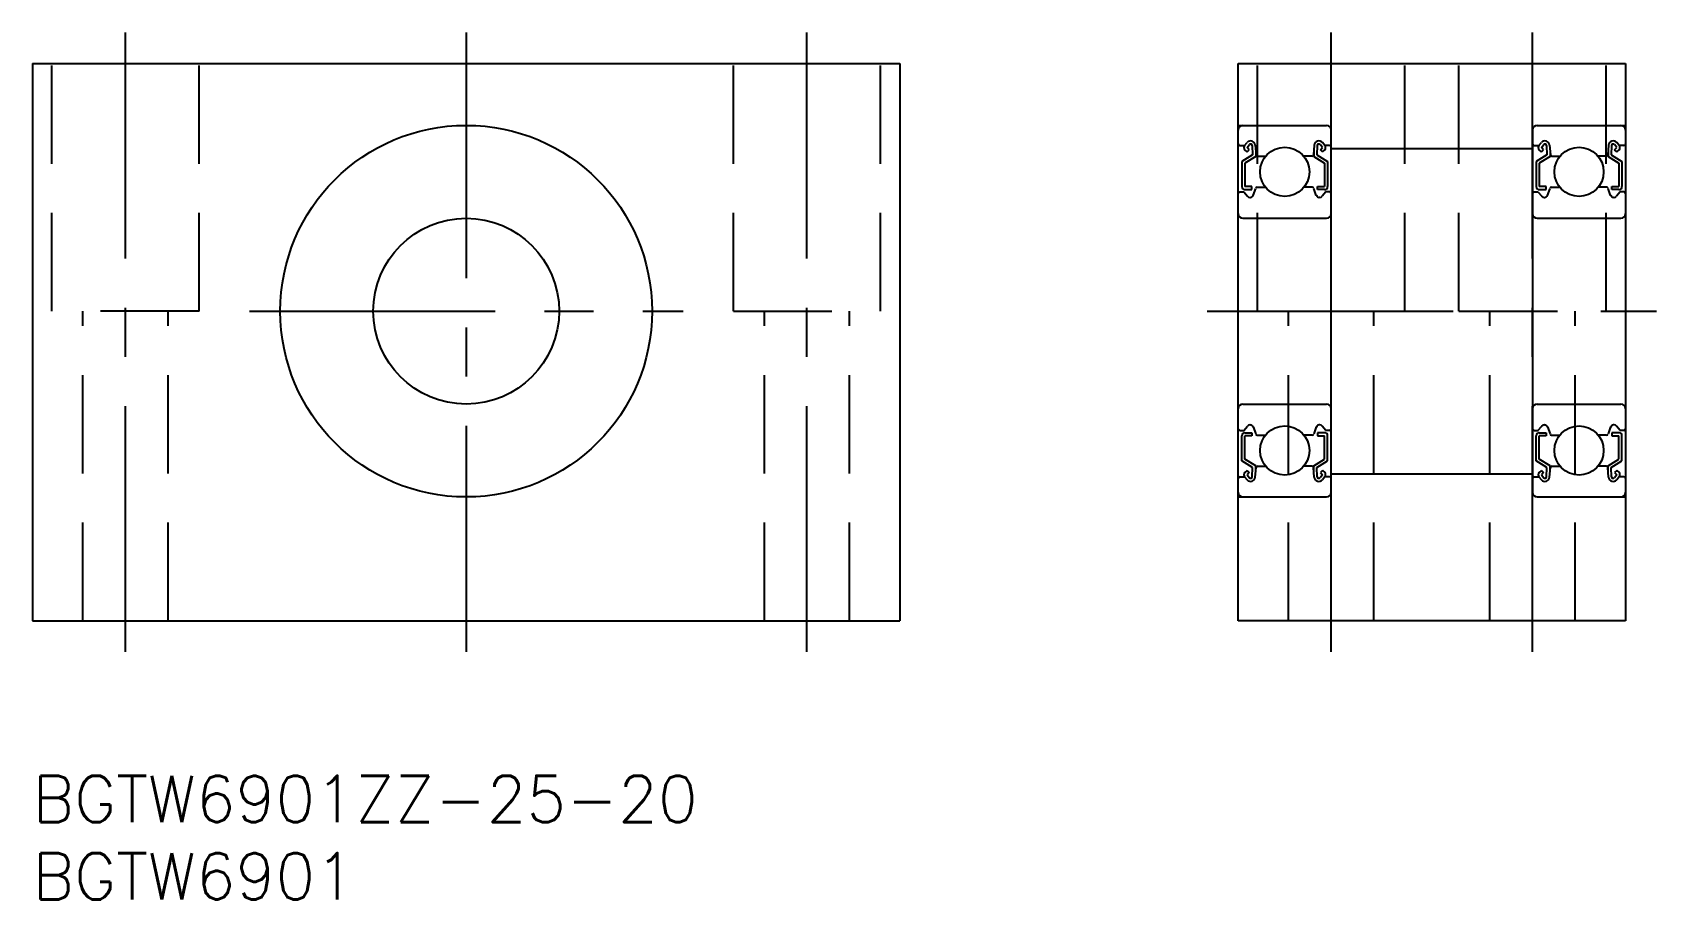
# Model space of a CAD drawing. Extents: x 0 to 105, y -8 to 48.
import ezdxf

# ---------------------------------------------------------------- set-up
doc = ezdxf.new("R2010")
doc.units = 0
doc.header["$LTSCALE"] = 0.5
doc.linetypes.add('CENTER', pattern=[50.8, 31.75, -6.35, 6.35, -6.35])
doc.linetypes.add('DASHED', pattern=[19.05, 12.7, -6.35])
for name, color, linetype in [('MSM_CENTER', 1, 'CENTER'), ('MSM_CONTINUOUS', 7, 'CONTINUOUS'), ('MSM_DASHED', 4, 'DASHED'), ('MSM_PART_NUMBER', 7, 'CONTINUOUS')]:
    doc.layers.add(name, color=color, linetype=linetype)
doc.styles.get("Standard").update_dxf_attribs({"font": 'txt.shx', "height": 3, "bigfont": 'bigfont.shx'})

# ---------------------------------------------------------------- blocks, each defined once
blk = doc.blocks.new('*U2')
at = {"layer": 'MSM_PART_NUMBER'}
blk.add_text('BGTW6901ZZ-25-20', height=3, dxfattribs=at).set_placement((0, -3))
blk = doc.blocks.new('*U3')
at = {"layer": 'MSM_PART_NUMBER'}
blk.add_text('BGTW6901', height=3, dxfattribs=at).set_placement((0, -8))

msp = doc.modelspace()

# ---------------------------------------------------------------- linework, layer by layer
at = {"layer": 'MSM_CENTER'}
for p, q in [((6, 8), (6, 48)), ((28, 48), (28, 8)), ((50, 8), (50, 48)), ((83.84, 8), (83.84, 48)), ((96.84, 8), (96.84, 48)), ((14, 30), (42, 30)), ((75.84, 30), (104.84, 30))]:
    msp.add_line(p, q, dxfattribs=at)
at = {"layer": 'MSM_CONTINUOUS'}
for p, q in [((0, 46), (0, 10)), ((0, 46), (56, 46)), ((56, 46), (56, 10)), ((77.84, 46), (102.84, 46)), ((77.84, 10), (77.84, 46)), ((102.84, 46), (102.84, 10)), ((77.84, 42), (83.54, 42)), ((97.14, 42), (102.84, 42)), ((78.25, 40.7), (78.41, 40.89)), ((83.43, 40.7), (83.27, 40.89)), ((83.84, 18.3), (83.84, 41.7)), ((96.84, 41.7), (96.84, 18.3)), ((97.25, 40.7), (97.41, 40.89)), ((102.43, 40.7), (102.27, 40.89)), ((77.94, 40.7), (78.25, 40.7)), ((78.77, 40.1), (78.07, 39.66)), ((78.41, 40.29), (78.26, 40.43)), ((78.97, 39.99), (78.27, 39.55)), ((78.41, 40.57), (78.57, 40.76)), ((78.55, 40.43), (78.41, 40.57)), ((78.41, 40.29), (78.55, 40.43)), ((78.74, 40.7), (78.77, 40.1)), ((78.94, 40.72), (79, 40.09)), ((78.97, 40.33), (78.97, 39.99)), ((79.09, 40), (79.61, 40)), ((82.59, 40), (82.07, 40)), ((82.74, 40.72), (82.69, 40.09)), ((82.71, 40.33), (82.71, 39.99)), ((82.71, 39.99), (83.41, 39.55)), ((82.94, 40.7), (82.91, 40.1)), ((82.91, 40.1), (83.61, 39.66)), ((83.28, 40.57), (83.12, 40.76)), ((83.14, 40.43), (83.28, 40.57)), ((83.28, 40.29), (83.14, 40.43)), ((83.28, 40.29), (83.42, 40.43)), ((83.74, 40.7), (83.43, 40.7)), ((83.84, 40.5), (96.84, 40.5)), ((96.94, 40.7), (97.25, 40.7)), ((97.77, 40.1), (97.07, 39.66)), ((97.41, 40.29), (97.26, 40.43)), ((97.97, 39.99), (97.27, 39.55)), ((97.41, 40.57), (97.57, 40.76)), ((97.55, 40.43), (97.41, 40.57)), ((97.41, 40.29), (97.55, 40.43)), ((97.74, 40.7), (97.77, 40.1)), ((97.94, 40.72), (98, 40.09)), ((97.97, 40.33), (97.97, 39.99)), ((98.09, 40), (98.61, 40)), ((101.59, 40), (101.07, 40)), ((101.74, 40.72), (101.69, 40.09)), ((101.71, 40.33), (101.71, 39.99)), ((101.71, 39.99), (102.41, 39.55)), ((101.94, 40.7), (101.91, 40.1)), ((101.91, 40.1), (102.61, 39.66)), ((102.28, 40.57), (102.12, 40.76)), ((102.14, 40.43), (102.28, 40.57)), ((102.28, 40.29), (102.14, 40.43)), ((102.28, 40.29), (102.42, 40.43)), ((102.74, 40.7), (102.43, 40.7)), ((78.07, 39.66), (78.07, 38.05)), ((78.27, 39.55), (78.27, 38.05)), ((83.41, 39.55), (83.41, 38.05)), ((83.61, 39.66), (83.61, 38.05)), ((97.07, 39.66), (97.07, 38.05)), ((97.27, 39.55), (97.27, 38.05)), ((102.41, 39.55), (102.41, 38.05)), ((102.61, 39.66), (102.61, 38.05)), ((78.72, 38.05), (78.27, 38.05)), ((78.27, 37.85), (78.72, 37.85)), ((78.72, 37.85), (78.72, 38.05)), ((78.8, 37.48), (78.97, 37.93)), ((79.06, 38), (79.61, 38)), ((82.62, 38), (82.07, 38)), ((82.88, 37.48), (82.72, 37.93)), ((82.96, 37.85), (82.96, 38.05)), ((82.96, 38.05), (83.41, 38.05)), ((83.41, 37.85), (82.96, 37.85)), ((97.72, 38.05), (97.27, 38.05)), ((97.27, 37.85), (97.72, 37.85)), ((97.72, 37.85), (97.72, 38.05)), ((97.8, 37.48), (97.97, 37.93)), ((98.06, 38), (98.61, 38)), ((101.62, 38), (101.07, 38)), ((101.88, 37.48), (101.72, 37.93)), ((101.96, 37.85), (101.96, 38.05)), ((101.96, 38.05), (102.41, 38.05)), ((102.41, 37.85), (101.96, 37.85)), ((77.94, 37.7), (78.19, 37.7)), ((78.19, 37.7), (78.43, 37.42)), ((78.58, 37.35), (78.61, 37.35)), ((83.11, 37.35), (83.07, 37.35)), ((83.49, 37.7), (83.26, 37.42)), ((83.74, 37.7), (83.49, 37.7)), ((96.94, 37.7), (97.19, 37.7)), ((97.19, 37.7), (97.43, 37.42)), ((97.58, 37.35), (97.61, 37.35)), ((102.11, 37.35), (102.07, 37.35)), ((102.49, 37.7), (102.26, 37.42)), ((102.74, 37.7), (102.49, 37.7)), ((78.14, 36), (83.54, 36)), ((97.14, 36), (102.54, 36)), ((78.14, 24), (83.54, 24)), ((97.14, 24), (102.54, 24)), ((77.94, 22.3), (78.19, 22.3)), ((78.19, 22.3), (78.43, 22.58)), ((78.27, 22.15), (78.72, 22.15)), ((78.39, 22.15), (78.39, 22.15)), ((78.5, 22.15), (78.5, 22.15)), ((78.58, 22.65), (78.61, 22.65)), ((78.72, 22.15), (78.72, 21.95)), ((78.8, 22.52), (78.97, 22.07)), ((82.88, 22.52), (82.72, 22.07)), ((83.41, 22.15), (82.96, 22.15)), ((82.96, 22.15), (82.96, 21.95)), ((83.11, 22.65), (83.07, 22.65)), ((83.49, 22.3), (83.26, 22.58)), ((83.74, 22.3), (83.49, 22.3)), ((96.94, 22.3), (97.19, 22.3)), ((97.19, 22.3), (97.43, 22.58)), ((97.27, 22.15), (97.72, 22.15)), ((97.39, 22.15), (97.39, 22.15)), ((97.5, 22.15), (97.5, 22.15)), ((97.58, 22.65), (97.61, 22.65)), ((97.72, 22.15), (97.72, 21.95)), ((97.8, 22.52), (97.97, 22.07)), ((101.88, 22.52), (101.72, 22.07)), ((102.41, 22.15), (101.96, 22.15)), ((101.96, 22.15), (101.96, 21.95)), ((102.11, 22.65), (102.07, 22.65)), ((102.49, 22.3), (102.26, 22.58)), ((102.74, 22.3), (102.49, 22.3)), ((78.07, 20.34), (78.07, 21.95)), ((78.27, 20.45), (78.27, 21.95)), ((78.72, 21.95), (78.27, 21.95)), ((79.06, 22), (79.61, 22)), ((82.62, 22), (82.07, 22)), ((82.96, 21.95), (83.41, 21.95)), ((83.41, 20.45), (83.41, 21.95)), ((83.61, 20.34), (83.61, 21.95)), ((97.07, 20.34), (97.07, 21.95)), ((97.27, 20.45), (97.27, 21.95)), ((97.72, 21.95), (97.27, 21.95)), ((98.06, 22), (98.61, 22)), ((101.62, 22), (101.07, 22)), ((101.96, 21.95), (102.41, 21.95)), ((102.41, 20.45), (102.41, 21.95)), ((102.61, 20.34), (102.61, 21.95)), ((78.77, 19.9), (78.07, 20.34)), ((78.97, 20.01), (78.27, 20.45)), ((78.97, 19.67), (78.97, 20.01)), ((79.09, 20), (79.61, 20)), ((82.59, 20), (82.07, 20)), ((82.71, 20.01), (83.41, 20.45)), ((82.71, 19.67), (82.71, 20.01)), ((82.91, 19.9), (83.61, 20.34)), ((97.77, 19.9), (97.07, 20.34)), ((97.97, 20.01), (97.27, 20.45)), ((97.97, 19.67), (97.97, 20.01)), ((98.09, 20), (98.61, 20)), ((101.59, 20), (101.07, 20)), ((101.71, 20.01), (102.41, 20.45)), ((101.71, 19.67), (101.71, 20.01)), ((101.91, 19.9), (102.61, 20.34)), ((77.94, 19.3), (78.25, 19.3)), ((78.25, 19.3), (78.41, 19.11)), ((78.41, 19.71), (78.26, 19.57)), ((78.41, 19.71), (78.55, 19.57)), ((78.55, 19.57), (78.41, 19.43)), ((78.41, 19.43), (78.57, 19.24)), ((78.74, 19.3), (78.77, 19.9)), ((78.94, 19.28), (79, 19.91)), ((82.74, 19.28), (82.69, 19.91)), ((82.94, 19.3), (82.91, 19.9)), ((83.28, 19.43), (83.12, 19.24)), ((83.28, 19.71), (83.14, 19.57)), ((83.14, 19.57), (83.28, 19.43)), ((83.43, 19.3), (83.27, 19.11)), ((83.28, 19.71), (83.42, 19.57)), ((83.74, 19.3), (83.43, 19.3)), ((83.84, 19.5), (96.84, 19.5)), ((96.94, 19.3), (97.25, 19.3)), ((97.25, 19.3), (97.41, 19.11)), ((97.41, 19.71), (97.26, 19.57)), ((97.41, 19.71), (97.55, 19.57)), ((97.55, 19.57), (97.41, 19.43)), ((97.41, 19.43), (97.57, 19.24)), ((97.74, 19.3), (97.77, 19.9)), ((97.94, 19.28), (98, 19.91)), ((101.74, 19.28), (101.69, 19.91)), ((101.94, 19.3), (101.91, 19.9)), ((102.28, 19.43), (102.12, 19.24)), ((102.28, 19.71), (102.14, 19.57)), ((102.14, 19.57), (102.28, 19.43)), ((102.43, 19.3), (102.27, 19.11)), ((102.28, 19.71), (102.42, 19.57)), ((102.74, 19.3), (102.43, 19.3)), ((77.84, 18), (83.54, 18)), ((97.14, 18), (102.84, 18)), ((0, 10), (56, 10)), ((102.84, 10), (77.84, 10))]:
    msp.add_line(p, q, dxfattribs=at)
for centre, radius in [((28, 30), 12), ((80.84, 39), 1.59), ((99.84, 39), 1.59), ((28, 30), 6), ((80.84, 21), 1.59), ((99.84, 21), 1.59)]:
    msp.add_circle(centre, radius, dxfattribs=at)
for centre, radius, start, end in [((78.14, 41.7), 0.3, 90, 180), ((83.54, 41.7), 0.3, 0, 90), ((97.14, 41.7), 0.3, 90, 180), ((102.54, 41.7), 0.3, 0, 90), ((78.64, 40.7), 0.3, 4.935, 139.9921), ((83.04, 40.7), 0.3, 40.0079, 175.065), ((97.64, 40.7), 0.3, 4.935, 139.9921), ((102.04, 40.7), 0.3, 40.0079, 175.065), ((77.94, 40.8), 0.1, 180, 270), ((78.41, 40.57), 0.2, 139.9921, 224.998), ((78.64, 40.7), 0.1, 3.0864, 139.9628), ((79.09, 40.1), 0.1, 184.935, 269.9989), ((82.59, 40.1), 0.1, 270.0011, 355.065), ((83.04, 40.7), 0.1, 40.0372, 176.9136), ((83.28, 40.57), 0.2, 315.002, 40.0079), ((83.74, 40.8), 0.1, 270, 0), ((96.94, 40.8), 0.1, 180, 270), ((97.41, 40.57), 0.2, 139.9921, 224.998), ((97.64, 40.7), 0.1, 3.0864, 139.9628), ((98.09, 40.1), 0.1, 184.935, 269.9989), ((101.59, 40.1), 0.1, 270.0011, 355.065), ((102.04, 40.7), 0.1, 40.0372, 176.9136), ((102.28, 40.57), 0.2, 315.002, 40.0079), ((102.74, 40.8), 0.1, 270, 0), ((78.27, 38.05), 0.2, 180, 270), ((79.06, 37.9), 0.1, 89.999, 160.0584), ((82.62, 37.9), 0.1, 19.9416, 90.001), ((83.41, 38.05), 0.2, 270, 0), ((97.27, 38.05), 0.2, 180, 270), ((98.06, 37.9), 0.1, 89.999, 160.0584), ((101.62, 37.9), 0.1, 19.9416, 90.001), ((102.41, 38.05), 0.2, 270, 0), ((77.94, 37.6), 0.1, 90, 180), ((78.58, 37.55), 0.2, 219.9863, 270), ((78.61, 37.55), 0.2, 270, 340.0584), ((83.07, 37.55), 0.2, 199.9416, 270), ((83.11, 37.55), 0.2, 270, 320.0137), ((83.74, 37.6), 0.1, 0, 90), ((96.94, 37.6), 0.1, 90, 180), ((97.58, 37.55), 0.2, 219.9863, 270), ((97.61, 37.55), 0.2, 270, 340.0584), ((102.07, 37.55), 0.2, 199.9416, 270), ((102.11, 37.55), 0.2, 270, 320.0137), ((102.74, 37.6), 0.1, 0, 90), ((78.14, 36.3), 0.3, 180, 270), ((83.54, 36.3), 0.3, 270, 0), ((97.14, 36.3), 0.3, 180, 270), ((102.54, 36.3), 0.3, 270, 0), ((78.14, 23.7), 0.3, 90, 180), ((83.54, 23.7), 0.3, 0, 90), ((97.14, 23.7), 0.3, 90, 180), ((102.54, 23.7), 0.3, 0, 90), ((77.94, 22.4), 0.1, 180, 270), ((78.27, 21.95), 0.2, 90, 180), ((78.58, 22.45), 0.2, 90, 140.0137), ((78.61, 22.45), 0.2, 19.9416, 90), ((79.06, 22.1), 0.1, 199.9416, 270.001), ((82.62, 22.1), 0.1, 269.999, 340.0584), ((83.07, 22.45), 0.2, 90, 160.0584), ((83.11, 22.45), 0.2, 39.9863, 90), ((83.41, 21.95), 0.2, 0, 90), ((83.74, 22.4), 0.1, 270, 0), ((96.94, 22.4), 0.1, 180, 270), ((97.27, 21.95), 0.2, 90, 180), ((97.58, 22.45), 0.2, 90, 140.0137), ((97.61, 22.45), 0.2, 19.9416, 90), ((98.06, 22.1), 0.1, 199.9416, 270.001), ((101.62, 22.1), 0.1, 269.999, 340.0584), ((102.07, 22.45), 0.2, 90, 160.0584), ((102.11, 22.45), 0.2, 39.9863, 90), ((102.41, 21.95), 0.2, 0, 90), ((102.74, 22.4), 0.1, 270, 0), ((79.09, 19.9), 0.1, 90.0011, 175.065), ((82.59, 19.9), 0.1, 4.935, 89.9989), ((98.09, 19.9), 0.1, 90.0011, 175.065), ((101.59, 19.9), 0.1, 4.935, 89.9989), ((77.94, 19.2), 0.1, 90, 180), ((78.41, 19.43), 0.2, 135.002, 220.0079), ((78.64, 19.3), 0.3, 220.0079, 355.065), ((78.64, 19.3), 0.1, 220.0372, 356.9136), ((83.04, 19.3), 0.3, 184.935, 319.9921), ((83.04, 19.3), 0.1, 183.0864, 319.9628), ((83.28, 19.43), 0.2, 319.9921, 44.998), ((83.74, 19.2), 0.1, 0, 90), ((96.94, 19.2), 0.1, 90, 180), ((97.41, 19.43), 0.2, 135.002, 220.0079), ((97.64, 19.3), 0.3, 220.0079, 355.065), ((97.64, 19.3), 0.1, 220.0372, 356.9136), ((102.04, 19.3), 0.3, 184.935, 319.9921), ((102.04, 19.3), 0.1, 183.0864, 319.9628), ((102.28, 19.43), 0.2, 319.9921, 44.998), ((102.74, 19.2), 0.1, 0, 90), ((78.14, 18.3), 0.3, 180, 270), ((83.54, 18.3), 0.3, 270, 0), ((97.14, 18.3), 0.3, 180, 270), ((102.54, 18.3), 0.3, 270, 0)]:
    msp.add_arc(centre, radius, start, end, dxfattribs=at)
at = {"layer": 'MSM_DASHED'}
for p, q in [((1.25, 30), (1.25, 46)), ((10.75, 30), (10.75, 46)), ((45.25, 30), (45.25, 46)), ((54.75, 30), (54.75, 46)), ((79.09, 30), (79.09, 46)), ((88.59, 30), (88.59, 46)), ((92.09, 30), (92.09, 46)), ((101.59, 30), (101.59, 46)), ((10.75, 30), (1.25, 30)), ((3.25, 10), (3.25, 30)), ((8.75, 10), (8.75, 30)), ((45.25, 30), (54.75, 30)), ((47.25, 10), (47.25, 30)), ((52.75, 10), (52.75, 30)), ((79.09, 30), (88.59, 30)), ((81.09, 10), (81.09, 30)), ((86.59, 10), (86.59, 30)), ((92.09, 30), (101.59, 30)), ((94.09, 10), (94.09, 30)), ((99.59, 10), (99.59, 30))]:
    msp.add_line(p, q, dxfattribs=at)

# ---------------------------------------------------------------- block references
at = {"layer": 'MSM_CONTINUOUS'}
for name in ['*U2', '*U3']:
    msp.add_blockref(name, (0, 0), dxfattribs=at)

doc.saveas('drawing.dxf')
